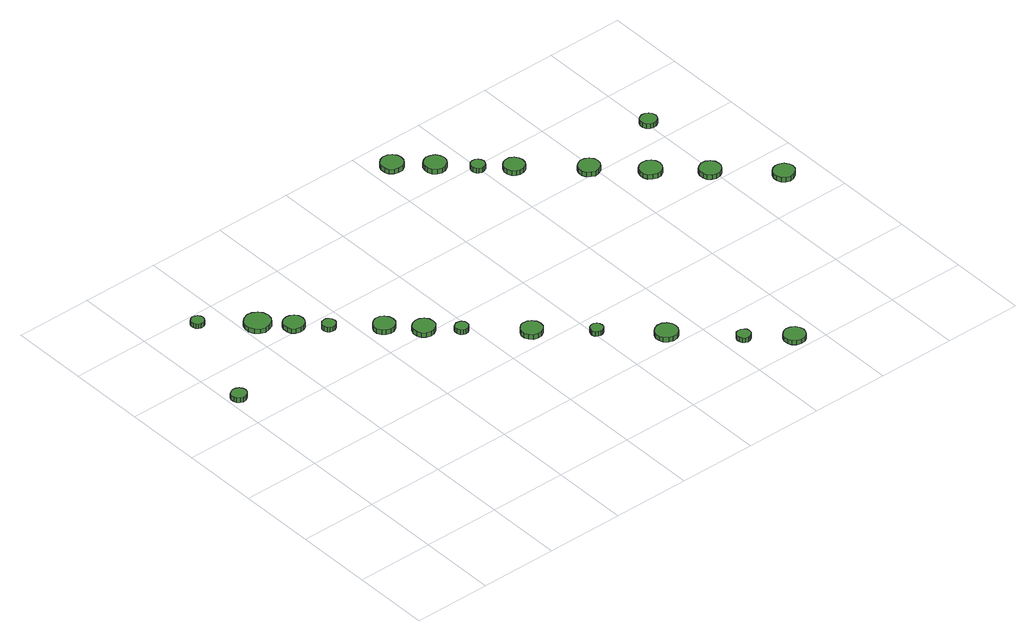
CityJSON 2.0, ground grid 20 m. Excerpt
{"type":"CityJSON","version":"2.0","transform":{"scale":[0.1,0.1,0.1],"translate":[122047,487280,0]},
"CityObjects":{
"tree1":{"type":"SolitaryVegetationObject","attributes":{"function":"something"},"geometry":[{"type":"MultiSurface","lod":"1","boundaries":[[[0,1,2,3,4,5,6,7,8,9,10,11,12,13,14]],[[15,16,17,18,19,20,21,22,23,24,25,26,27,28,29]],[[0,29,28,1]],[[1,28,27,2]],[[2,27,26,3]],[[3,26,25,4]],[[4,25,24,5]],[[5,24,23,6]],[[6,23,22,7]],[[7,22,21,8]],[[8,21,20,9]],[[9,20,19,10]],[[10,19,18,11]],[[11,18,17,12]],[[12,17,16,13]],[[13,16,15,14]],[[14,15,29,0]]]}]},
"tree2":{"type":"SolitaryVegetationObject","attributes":{"function":"something"},"geometry":[{"type":"MultiSurface","lod":"1","boundaries":[[[30,31,32,33,34,35,36,37,38,39,40,41,42,43,44]],[[45,46,47,48,49,50,51,52,53,54,55,56,57,58,59]],[[30,59,58,31]],[[31,58,57,32]],[[32,57,56,33]],[[33,56,55,34]],[[34,55,54,35]],[[35,54,53,36]],[[36,53,52,37]],[[37,52,51,38]],[[38,51,50,39]],[[39,50,49,40]],[[40,49,48,41]],[[41,48,47,42]],[[42,47,46,43]],[[43,46,45,44]],[[44,45,59,30]]]}]},
"tree3":{"type":"SolitaryVegetationObject","attributes":{"function":"something"},"geometry":[{"type":"MultiSurface","lod":"1","boundaries":[[[60,61,62,63,64,65,66,67,68,69,70,71,72,73,74]],[[75,76,77,78,79,80,81,82,83,84,85,86,87,88,89]],[[60,89,88,61]],[[61,88,87,62]],[[62,87,86,63]],[[63,86,85,64]],[[64,85,84,65]],[[65,84,83,66]],[[66,83,82,67]],[[67,82,81,68]],[[68,81,80,69]],[[69,80,79,70]],[[70,79,78,71]],[[71,78,77,72]],[[72,77,76,73]],[[73,76,75,74]],[[74,75,89,60]]]}]},
"tree4":{"type":"SolitaryVegetationObject","attributes":{"function":"something"},"geometry":[{"type":"MultiSurface","lod":"1","boundaries":[[[90,91,92,93,94,95,96,97,98,99,100,101,102,103,104]],[[105,106,107,108,109,110,111,112,113,114,115,116,117,118,119]],[[90,119,118,91]],[[91,118,117,92]],[[92,117,116,93]],[[93,116,115,94]],[[94,115,114,95]],[[95,114,113,96]],[[96,113,112,97]],[[97,112,111,98]],[[98,111,110,99]],[[99,110,109,100]],[[100,109,108,101]],[[101,108,107,102]],[[102,107,106,103]],[[103,106,105,104]],[[104,105,119,90]]]}]},
"tree5":{"type":"SolitaryVegetationObject","attributes":{"function":"something"},"geometry":[{"type":"MultiSurface","lod":"1","boundaries":[[[120,121,122,123,124,125,126,127,128,129,130,131,132,133,134]],[[135,136,137,138,139,140,141,142,143,144,145,146,147,148,149]],[[120,149,148,121]],[[121,148,147,122]],[[122,147,146,123]],[[123,146,145,124]],[[124,145,144,125]],[[125,144,143,126]],[[126,143,142,127]],[[127,142,141,128]],[[128,141,140,129]],[[129,140,139,130]],[[130,139,138,131]],[[131,138,137,132]],[[132,137,136,133]],[[133,136,135,134]],[[134,135,149,120]]]}]},
"tree6":{"type":"SolitaryVegetationObject","attributes":{"function":"something"},"geometry":[{"type":"MultiSurface","lod":"1","boundaries":[[[150,151,152,153,154,155,156,157,158,159,160,161,162,163,164]],[[165,166,167,168,169,170,171,172,173,174,175,176,177,178,179]],[[150,179,178,151]],[[151,178,177,152]],[[152,177,176,153]],[[153,176,175,154]],[[154,175,174,155]],[[155,174,173,156]],[[156,173,172,157]],[[157,172,171,158]],[[158,171,170,159]],[[159,170,169,160]],[[160,169,168,161]],[[161,168,167,162]],[[162,167,166,163]],[[163,166,165,164]],[[164,165,179,150]]]}]},
"tree7":{"type":"SolitaryVegetationObject","attributes":{"function":"something"},"geometry":[{"type":"MultiSurface","lod":"1","boundaries":[[[180,181,182,183,184,185,186,187,188,189,190,191,192,193,194]],[[195,196,197,198,199,200,201,202,203,204,205,206,207,208,209]],[[180,209,208,181]],[[181,208,207,182]],[[182,207,206,183]],[[183,206,205,184]],[[184,205,204,185]],[[185,204,203,186]],[[186,203,202,187]],[[187,202,201,188]],[[188,201,200,189]],[[189,200,199,190]],[[190,199,198,191]],[[191,198,197,192]],[[192,197,196,193]],[[193,196,195,194]],[[194,195,209,180]]]}]},
"tree8":{"type":"SolitaryVegetationObject","attributes":{"function":"something"},"geometry":[{"type":"MultiSurface","lod":"1","boundaries":[[[210,211,212,213,214,215,216,217,218,219,220,221,222,223,224]],[[225,226,227,228,229,230,231,232,233,234,235,236,237,238,239]],[[210,239,238,211]],[[211,238,237,212]],[[212,237,236,213]],[[213,236,235,214]],[[214,235,234,215]],[[215,234,233,216]],[[216,233,232,217]],[[217,232,231,218]],[[218,231,230,219]],[[219,230,229,220]],[[220,229,228,221]],[[221,228,227,222]],[[222,227,226,223]],[[223,226,225,224]],[[224,225,239,210]]]}]},
"tree9":{"type":"SolitaryVegetationObject","attributes":{"function":"something"},"geometry":[{"type":"MultiSurface","lod":"1","boundaries":[[[240,241,242,243,244,245,246,247,248,249,250,251,252,253,254]],[[255,256,257,258,259,260,261,262,263,264,265,266,267,268,269]],[[240,269,268,241]],[[241,268,267,242]],[[242,267,266,243]],[[243,266,265,244]],[[244,265,264,245]],[[245,264,263,246]],[[246,263,262,247]],[[247,262,261,248]],[[248,261,260,249]],[[249,260,259,250]],[[250,259,258,251]],[[251,258,257,252]],[[252,257,256,253]],[[253,256,255,254]],[[254,255,269,240]]]}]},
"tree10":{"type":"SolitaryVegetationObject","attributes":{"function":"something"},"geometry":[{"type":"MultiSurface","lod":"1","boundaries":[[[270,271,272,273,274,275,276,277,278,279,280,281,282,283,284]],[[285,286,287,288,289,290,291,292,293,294,295,296,297,298,299]],[[270,299,298,271]],[[271,298,297,272]],[[272,297,296,273]],[[273,296,295,274]],[[274,295,294,275]],[[275,294,293,276]],[[276,293,292,277]],[[277,292,291,278]],[[278,291,290,279]],[[279,290,289,280]],[[280,289,288,281]],[[281,288,287,282]],[[282,287,286,283]],[[283,286,285,284]],[[284,285,299,270]]]}]},
"tree11":{"type":"SolitaryVegetationObject","attributes":{"function":"something"},"geometry":[{"type":"MultiSurface","lod":"1","boundaries":[[[300,301,302,303,304,305,306,307,308,309,310,311,312,313,314]],[[315,316,317,318,319,320,321,322,323,324,325,326,327,328,329]],[[300,329,328,301]],[[301,328,327,302]],[[302,327,326,303]],[[303,326,325,304]],[[304,325,324,305]],[[305,324,323,306]],[[306,323,322,307]],[[307,322,321,308]],[[308,321,320,309]],[[309,320,319,310]],[[310,319,318,311]],[[311,318,317,312]],[[312,317,316,313]],[[313,316,315,314]],[[314,315,329,300]]]}]},
"tree12":{"type":"SolitaryVegetationObject","attributes":{"function":"something"},"geometry":[{"type":"MultiSurface","lod":"1","boundaries":[[[330,331,332,333,334,335,336,337,338,339,340,341,342,343,344]],[[345,346,347,348,349,350,351,352,353,354,355,356,357,358,359]],[[330,359,358,331]],[[331,358,357,332]],[[332,357,356,333]],[[333,356,355,334]],[[334,355,354,335]],[[335,354,353,336]],[[336,353,352,337]],[[337,352,351,338]],[[338,351,350,339]],[[339,350,349,340]],[[340,349,348,341]],[[341,348,347,342]],[[342,347,346,343]],[[343,346,345,344]],[[344,345,359,330]]]}]},
"tree13":{"type":"SolitaryVegetationObject","attributes":{"function":"something"},"geometry":[{"type":"MultiSurface","lod":"1","boundaries":[[[360,361,362,363,364,365,366,367,368,369,370,371,372,373,374]],[[375,376,377,378,379,380,381,382,383,384,385,386,387,388,389]],[[360,389,388,361]],[[361,388,387,362]],[[362,387,386,363]],[[363,386,385,364]],[[364,385,384,365]],[[365,384,383,366]],[[366,383,382,367]],[[367,382,381,368]],[[368,381,380,369]],[[369,380,379,370]],[[370,379,378,371]],[[371,378,377,372]],[[372,377,376,373]],[[373,376,375,374]],[[374,375,389,360]]]}]},
"tree14":{"type":"SolitaryVegetationObject","attributes":{"function":"something"},"geometry":[{"type":"MultiSurface","lod":"1","boundaries":[[[390,391,392,393,394,395,396,397,398,399,400,401,402,403,404]],[[405,406,407,408,409,410,411,412,413,414,415,416,417,418,419]],[[390,419,418,391]],[[391,418,417,392]],[[392,417,416,393]],[[393,416,415,394]],[[394,415,414,395]],[[395,414,413,396]],[[396,413,412,397]],[[397,412,411,398]],[[398,411,410,399]],[[399,410,409,400]],[[400,409,408,401]],[[401,408,407,402]],[[402,407,406,403]],[[403,406,405,404]],[[404,405,419,390]]]}]},
"tree15":{"type":"SolitaryVegetationObject","attributes":{"function":"something"},"geometry":[{"type":"MultiSurface","lod":"1","boundaries":[[[420,421,422,423,424,425,426,427,428,429,430,431,432,433,434]],[[435,436,437,438,439,440,441,442,443,444,445,446,447,448,449]],[[420,449,448,421]],[[421,448,447,422]],[[422,447,446,423]],[[423,446,445,424]],[[424,445,444,425]],[[425,444,443,426]],[[426,443,442,427]],[[427,442,441,428]],[[428,441,440,429]],[[429,440,439,430]],[[430,439,438,431]],[[431,438,437,432]],[[432,437,436,433]],[[433,436,435,434]],[[434,435,449,420]]]}]},
"tree16":{"type":"SolitaryVegetationObject","attributes":{"function":"something"},"geometry":[{"type":"MultiSurface","lod":"1","boundaries":[[[450,451,452,453,454,455,456,457,458,459,460,461,462,463,464]],[[465,466,467,468,469,470,471,472,473,474,475,476,477,478,479]],[[450,479,478,451]],[[451,478,477,452]],[[452,477,476,453]],[[453,476,475,454]],[[454,475,474,455]],[[455,474,473,456]],[[456,473,472,457]],[[457,472,471,458]],[[458,471,470,459]],[[459,470,469,460]],[[460,469,468,461]],[[461,468,467,462]],[[462,467,466,463]],[[463,466,465,464]],[[464,465,479,450]]]}]},
"tree17":{"type":"SolitaryVegetationObject","attributes":{"function":"something"},"geometry":[{"type":"MultiSurface","lod":"1","boundaries":[[[480,481,482,483,484,485,486,487,488,489,490,491,492,493,494]],[[495,496,497,498,499,500,501,502,503,504,505,506,507,508,509]],[[480,509,508,481]],[[481,508,507,482]],[[482,507,506,483]],[[483,506,505,484]],[[484,505,504,485]],[[485,504,503,486]],[[486,503,502,487]],[[487,502,501,488]],[[488,501,500,489]],[[489,500,499,490]],[[490,499,498,491]],[[491,498,497,492]],[[492,497,496,493]],[[493,496,495,494]],[[494,495,509,480]]]}]},
"tree18":{"type":"SolitaryVegetationObject","attributes":{"function":"something"},"geometry":[{"type":"MultiSurface","lod":"1","boundaries":[[[510,511,512,513,514,515,516,517,518,519,520,521,522,523,524]],[[525,526,527,528,529,530,531,532,533,534,535,536,537,538,539]],[[510,539,538,511]],[[511,538,537,512]],[[512,537,536,513]],[[513,536,535,514]],[[514,535,534,515]],[[515,534,533,516]],[[516,533,532,517]],[[517,532,531,518]],[[518,531,530,519]],[[519,530,529,520]],[[520,529,528,521]],[[521,528,527,522]],[[522,527,526,523]],[[523,526,525,524]],[[524,525,539,510]]]}]},
"tree19":{"type":"SolitaryVegetationObject","attributes":{"function":"something"},"geometry":[{"type":"MultiSurface","lod":"1","boundaries":[[[540,541,542,543,544,545,546,547,548,549,550,551,552,553,554]],[[555,556,557,558,559,560,561,562,563,564,565,566,567,568,569]],[[540,569,568,541]],[[541,568,567,542]],[[542,567,566,543]],[[543,566,565,544]],[[544,565,564,545]],[[545,564,563,546]],[[546,563,562,547]],[[547,562,561,548]],[[548,561,560,549]],[[549,560,559,550]],[[550,559,558,551]],[[551,558,557,552]],[[552,557,556,553]],[[553,556,555,554]],[[554,555,569,540]]]}]},
"tree20":{"type":"SolitaryVegetationObject","attributes":{"function":"something"},"geometry":[{"type":"MultiSurface","lod":"1","boundaries":[[[570,571,572,573,574,575,576,577,578,579,580,581,582,583,584]],[[585,586,587,588,589,590,591,592,593,594,595,596,597,598,599]],[[570,599,598,571]],[[571,598,597,572]],[[572,597,596,573]],[[573,596,595,574]],[[574,595,594,575]],[[575,594,593,576]],[[576,593,592,577]],[[577,592,591,578]],[[578,591,590,579]],[[579,590,589,580]],[[580,589,588,581]],[[581,588,587,582]],[[582,587,586,583]],[[583,586,585,584]],[[584,585,599,570]]]}]},
"tree21":{"type":"SolitaryVegetationObject","attributes":{"function":"something"},"geometry":[{"type":"MultiSurface","lod":"1","boundaries":[[[600,601,602,603,604,605,606,607,608,609,610,611,612,613,614]],[[615,616,617,618,619,620,621,622,623,624,625,626,627,628,629]],[[600,629,628,601]],[[601,628,627,602]],[[602,627,626,603]],[[603,626,625,604]],[[604,625,624,605]],[[605,624,623,606]],[[606,623,622,607]],[[607,622,621,608]],[[608,621,620,609]],[[609,620,619,610]],[[610,619,618,611]],[[611,618,617,612]],[[612,617,616,613]],[[613,616,615,614]],[[614,615,629,600]]]}]},
"tree22":{"type":"SolitaryVegetationObject","attributes":{"function":"something"},"geometry":[{"type":"MultiSurface","lod":"1","boundaries":[[[630,631,632,633,634,635,636,637,638,639,640,641,642,643,644]],[[645,646,647,648,649,650,651,652,653,654,655,656,657,658,659]],[[630,659,658,631]],[[631,658,657,632]],[[632,657,656,633]],[[633,656,655,634]],[[634,655,654,635]],[[635,654,653,636]],[[636,653,652,637]],[[637,652,651,638]],[[638,651,650,639]],[[639,650,649,640]],[[640,649,648,641]],[[641,648,647,642]],[[642,647,646,643]],[[643,646,645,644]],[[644,645,659,630]]]}]}
},
"vertices":[
[45,695,18],[43,703,18],[38,709,18],[31,713,18],[23,714,18],[15,711,18],[9,706,18],[6,699,18],[6,691,18],[9,683,18],[15,678,18],[23,675,18],[31,676,18],[38,680,18],[43,687,18],[43,687,5],[38,680,5],[31,676,5],[23,675,5],[15,678,5],[9,683,5],[6,691,5],[6,699,5],[9,706,5],[15,711,5],[23,714,5],[31,713,5],[38,709,5],[43,703,5],[45,695,5],
[150,967,14],[148,973,14],[144,979,14],[138,982,14],[131,983,14],[125,981,14],[120,976,14],[117,970,14],[117,963,14],[120,957,14],[125,952,14],[131,950,14],[138,951,14],[144,954,14],[148,960,14],[148,960,2],[144,954,2],[138,951,2],[131,950,2],[125,952,2],[120,957,2],[117,963,2],[117,970,2],[120,976,2],[125,981,2],[131,983,2],[138,982,2],[144,979,2],[148,973,2],[150,967,2],
[266,872,17],[263,886,17],[255,896,17],[243,903,17],[230,905,17],[217,900,17],[207,891,17],[202,879,17],[202,866,17],[207,853,17],[217,844,17],[230,840,17],[243,842,17],[255,848,17],[263,859,17],[263,859,4],[255,848,4],[243,842,4],[230,840,4],[217,844,4],[207,853,4],[202,866,4],[202,879,4],[207,891,4],[217,900,4],[230,905,4],[243,903,4],[255,896,4],[263,886,4],[266,872,4],
[320,815,16],[318,826,16],[312,835,16],[302,840,16],[292,841,16],[281,838,16],[273,831,16],[269,821,16],[269,810,16],[273,800,16],[281,793,16],[292,789,16],[302,790,16],[312,796,16],[318,805,16],[318,805,3],[312,796,3],[302,790,3],[292,789,3],[281,793,3],[273,800,3],[269,810,3],[269,821,3],[273,831,3],[281,838,3],[292,841,3],[302,840,3],[312,835,3],[318,826,3],[320,815,3],
[370,760,16],[368,767,16],[364,773,16],[358,777,16],[351,777,16],[344,775,16],[339,770,16],[336,764,16],[336,757,16],[339,750,16],[344,745,16],[351,743,16],[358,744,16],[364,748,16],[368,753,16],[368,753,3],[364,748,3],[358,744,3],[351,743,3],[344,745,3],[339,750,3],[336,757,3],[336,764,3],[339,770,3],[344,775,3],[351,777,3],[358,777,3],[364,773,3],[368,767,3],[370,760,3],
[474,676,17],[472,687,17],[465,696,17],[456,702,17],[444,703,17],[434,699,17],[426,692,17],[421,682,17],[421,671,17],[426,660,17],[434,653,17],[444,650,17],[456,651,17],[465,656,17],[472,665,17],[472,665,4],[465,656,4],[456,651,4],[444,650,4],[434,653,4],[426,660,4],[421,671,4],[421,682,4],[426,692,4],[434,699,4],[444,703,4],[456,702,4],[465,696,4],[472,687,4],[474,676,4],
[539,611,16],[537,623,16],[530,632,16],[520,638,16],[509,639,16],[498,635,16],[489,628,16],[484,617,16],[484,605,16],[489,595,16],[498,587,16],[509,583,16],[520,585,16],[530,591,16],[537,600,16],[537,600,3],[530,591,3],[520,585,3],[509,583,3],[498,587,3],[489,595,3],[484,605,3],[484,617,3],[489,628,3],[498,635,3],[509,639,3],[520,638,3],[530,632,3],[537,623,3],[539,611,3],
[594,555,15],[593,562,15],[589,568,15],[583,571,15],[576,572,15],[570,570,15],[564,565,15],[562,559,15],[562,552,15],[564,545,15],[570,541,15],[576,539,15],[583,539,15],[589,543,15],[593,548,15],[593,548,2],[589,543,2],[583,539,2],[576,539,2],[570,541,2],[564,545,2],[562,552,2],[562,559,2],[564,565,2],[570,570,2],[576,572,2],[583,571,2],[589,568,2],[593,562,2],[594,555,2],
[721,445,15],[719,456,15],[712,465,15],[703,471,15],[691,472,15],[681,469,15],[673,461,15],[668,451,15],[668,440,15],[673,430,15],[681,422,15],[691,419,15],[703,420,15],[712,425,15],[719,434,15],[719,434,2],[712,425,2],[703,420,2],[691,419,2],[681,422,2],[673,430,2],[668,440,2],[668,451,2],[673,461,2],[681,469,2],[691,472,2],[703,471,2],[712,465,2],[719,456,2],[721,445,2],
[824,349,15],[823,356,15],[819,361,15],[813,365,15],[806,365,15],[800,363,15],[795,359,15],[792,352,15],[792,346,15],[795,339,15],[800,335,15],[806,333,15],[813,333,15],[819,337,15],[823,342,15],[823,342,2],[819,337,2],[813,333,2],[806,333,2],[800,335,2],[795,339,2],[792,346,2],[792,352,2],[795,359,2],[800,363,2],[806,365,2],[813,365,2],[819,361,2],[823,356,2],[824,349,2],
[951,238,14],[949,249,14],[942,259,14],[932,265,14],[920,266,14],[909,262,14],[900,254,14],[896,244,14],[896,232,14],[900,222,14],[909,214,14],[920,210,14],[932,211,14],[942,217,14],[949,227,14],[949,227,1],[942,217,1],[932,211,1],[920,210,1],[909,214,1],[900,222,1],[896,232,1],[896,244,1],[900,254,1],[909,262,1],[920,266,1],[932,265,1],[942,259,1],[949,249,1],[951,238,1],
[1066,113,15],[1065,120,15],[1061,125,15],[1054,129,15],[1047,130,15],[1040,128,15],[1035,123,15],[1032,116,15],[1032,109,15],[1035,102,15],[1040,97,15],[1047,95,15],[1054,96,15],[1061,100,15],[1065,105,15],[1065,105,2],[1061,100,2],[1054,96,2],[1047,95,2],[1040,97,2],[1035,102,2],[1032,109,2],[1032,116,2],[1035,123,2],[1040,128,2],[1047,130,2],[1054,129,2],[1061,125,2],[1065,120,2],[1066,113,2],
[1164,36,15],[1161,47,15],[1155,56,15],[1145,62,15],[1134,63,15],[1124,60,15],[1115,52,15],[1111,42,15],[1111,31,15],[1115,21,15],[1124,13,15],[1134,10,15],[1145,11,15],[1155,16,15],[1161,25,15],[1161,25,3],[1155,16,3],[1145,11,3],[1134,10,3],[1124,13,3],[1115,21,3],[1111,31,3],[1111,42,3],[1115,52,3],[1124,60,3],[1134,63,3],[1145,62,3],[1155,56,3],[1161,47,3],[1164,36,3],
[882,1123,14],[880,1134,14],[873,1144,14],[863,1150,14],[851,1151,14],[840,1147,14],[831,1139,14],[827,1129,14],[827,1117,14],[831,1107,14],[840,1099,14],[851,1095,14],[863,1096,14],[873,1102,14],[880,1112,14],[880,1112,1],[873,1102,1],[863,1096,1],[851,1095,1],[840,1099,1],[831,1107,1],[827,1117,1],[827,1129,1],[831,1139,1],[840,1147,1],[851,1151,1],[863,1150,1],[873,1144,1],[880,1134,1],[882,1123,1],
[956,1057,15],[953,1068,15],[947,1078,15],[936,1083,15],[925,1085,15],[914,1081,15],[905,1073,15],[901,1063,15],[901,1051,15],[905,1040,15],[914,1033,15],[925,1029,15],[936,1030,15],[947,1036,15],[953,1046,15],[953,1046,2],[947,1036,2],[936,1030,2],[925,1029,2],[914,1033,2],[905,1040,2],[901,1051,2],[901,1063,2],[905,1073,2],[914,1081,2],[925,1085,2],[936,1083,2],[947,1078,2],[953,1068,2],[956,1057,2],
[1017,990,14],[1015,997,14],[1011,1003,14],[1004,1007,14],[997,1007,14],[990,1005,14],[985,1000,14],[982,993,14],[982,986,14],[985,979,14],[990,974,14],[997,972,14],[1004,973,14],[1011,976,14],[1015,982,14],[1015,982,1],[1011,976,1],[1004,973,1],[997,972,1],[990,974,1],[985,979,1],[982,986,1],[982,993,1],[985,1000,1],[990,1005,1],[997,1007,1],[1004,1007,1],[1011,1003,1],[1015,997,1],[1017,990,1],
[1087,935,14],[1085,945,14],[1079,954,14],[1069,960,14],[1058,961,14],[1048,957,14],[1040,950,14],[1036,940,14],[1036,929,14],[1040,919,14],[1048,912,14],[1058,909,14],[1069,910,14],[1079,915,14],[1085,924,14],[1085,924,1],[1079,915,1],[1069,910,1],[1058,909,1],[1048,912,1],[1040,919,1],[1036,929,1],[1036,940,1],[1040,950,1],[1048,957,1],[1058,961,1],[1069,960,1],[1079,954,1],[1085,945,1],[1087,935,1],
[1214,818,16],[1212,829,16],[1205,838,16],[1195,844,16],[1184,845,16],[1174,841,16],[1165,834,16],[1161,824,16],[1161,813,16],[1165,802,16],[1174,795,16],[1184,791,16],[1195,793,16],[1205,798,16],[1212,807,16],[1212,807,3],[1205,798,3],[1195,793,3],[1184,791,3],[1174,795,3],[1165,802,3],[1161,813,3],[1161,824,3],[1165,834,3],[1174,841,3],[1184,845,3],[1195,844,3],[1205,838,3],[1212,829,3],[1214,818,3],
[1318,721,15],[1315,732,15],[1309,741,15],[1299,747,15],[1287,748,15],[1276,745,15],[1267,737,15],[1263,726,15],[1263,715,15],[1267,704,15],[1276,697,15],[1287,693,15],[1299,694,15],[1309,700,15],[1315,709,15],[1315,709,2],[1309,700,2],[1299,694,2],[1287,693,2],[1276,697,2],[1267,704,2],[1263,715,2],[1263,726,2],[1267,737,2],[1276,745,2],[1287,748,2],[1299,747,2],[1309,741,2],[1315,732,2],[1318,721,2],
[1419,631,15],[1417,642,15],[1410,651,15],[1400,657,15],[1389,658,15],[1379,654,15],[1370,647,15],[1366,637,15],[1366,625,15],[1370,615,15],[1379,608,15],[1389,604,15],[1400,605,15],[1410,611,15],[1417,620,15],[1417,620,2],[1410,611,2],[1400,605,2],[1389,604,2],[1379,608,2],[1370,615,2],[1366,625,2],[1366,637,2],[1370,647,2],[1379,654,2],[1389,658,2],[1400,657,2],[1410,651,2],[1417,642,2],[1419,631,2],
[1425,861,16],[1423,870,16],[1418,877,16],[1410,881,16],[1402,882,16],[1393,879,16],[1387,874,16],[1383,866,16],[1383,857,16],[1387,849,16],[1393,843,16],[1402,840,16],[1410,841,16],[1418,846,16],[1423,853,16],[1423,853,3],[1418,846,3],[1410,841,3],[1402,840,3],[1393,843,3],[1387,849,3],[1383,857,3],[1383,866,3],[1387,874,3],[1393,879,3],[1402,882,3],[1410,881,3],[1418,877,3],[1423,870,3],[1425,861,3],
[1543,516,13],[1541,526,13],[1534,536,13],[1524,541,13],[1513,542,13],[1503,539,13],[1494,531,13],[1490,521,13],[1490,510,13],[1494,500,13],[1503,492,13],[1513,489,13],[1524,490,13],[1534,496,13],[1541,505,13],[1541,505,0],[1534,496,0],[1524,490,0],[1513,489,0],[1503,492,0],[1494,500,0],[1490,510,0],[1490,521,0],[1494,531,0],[1503,539,0],[1513,542,0],[1524,541,0],[1534,536,0],[1541,526,0],[1543,516,0]
]}
